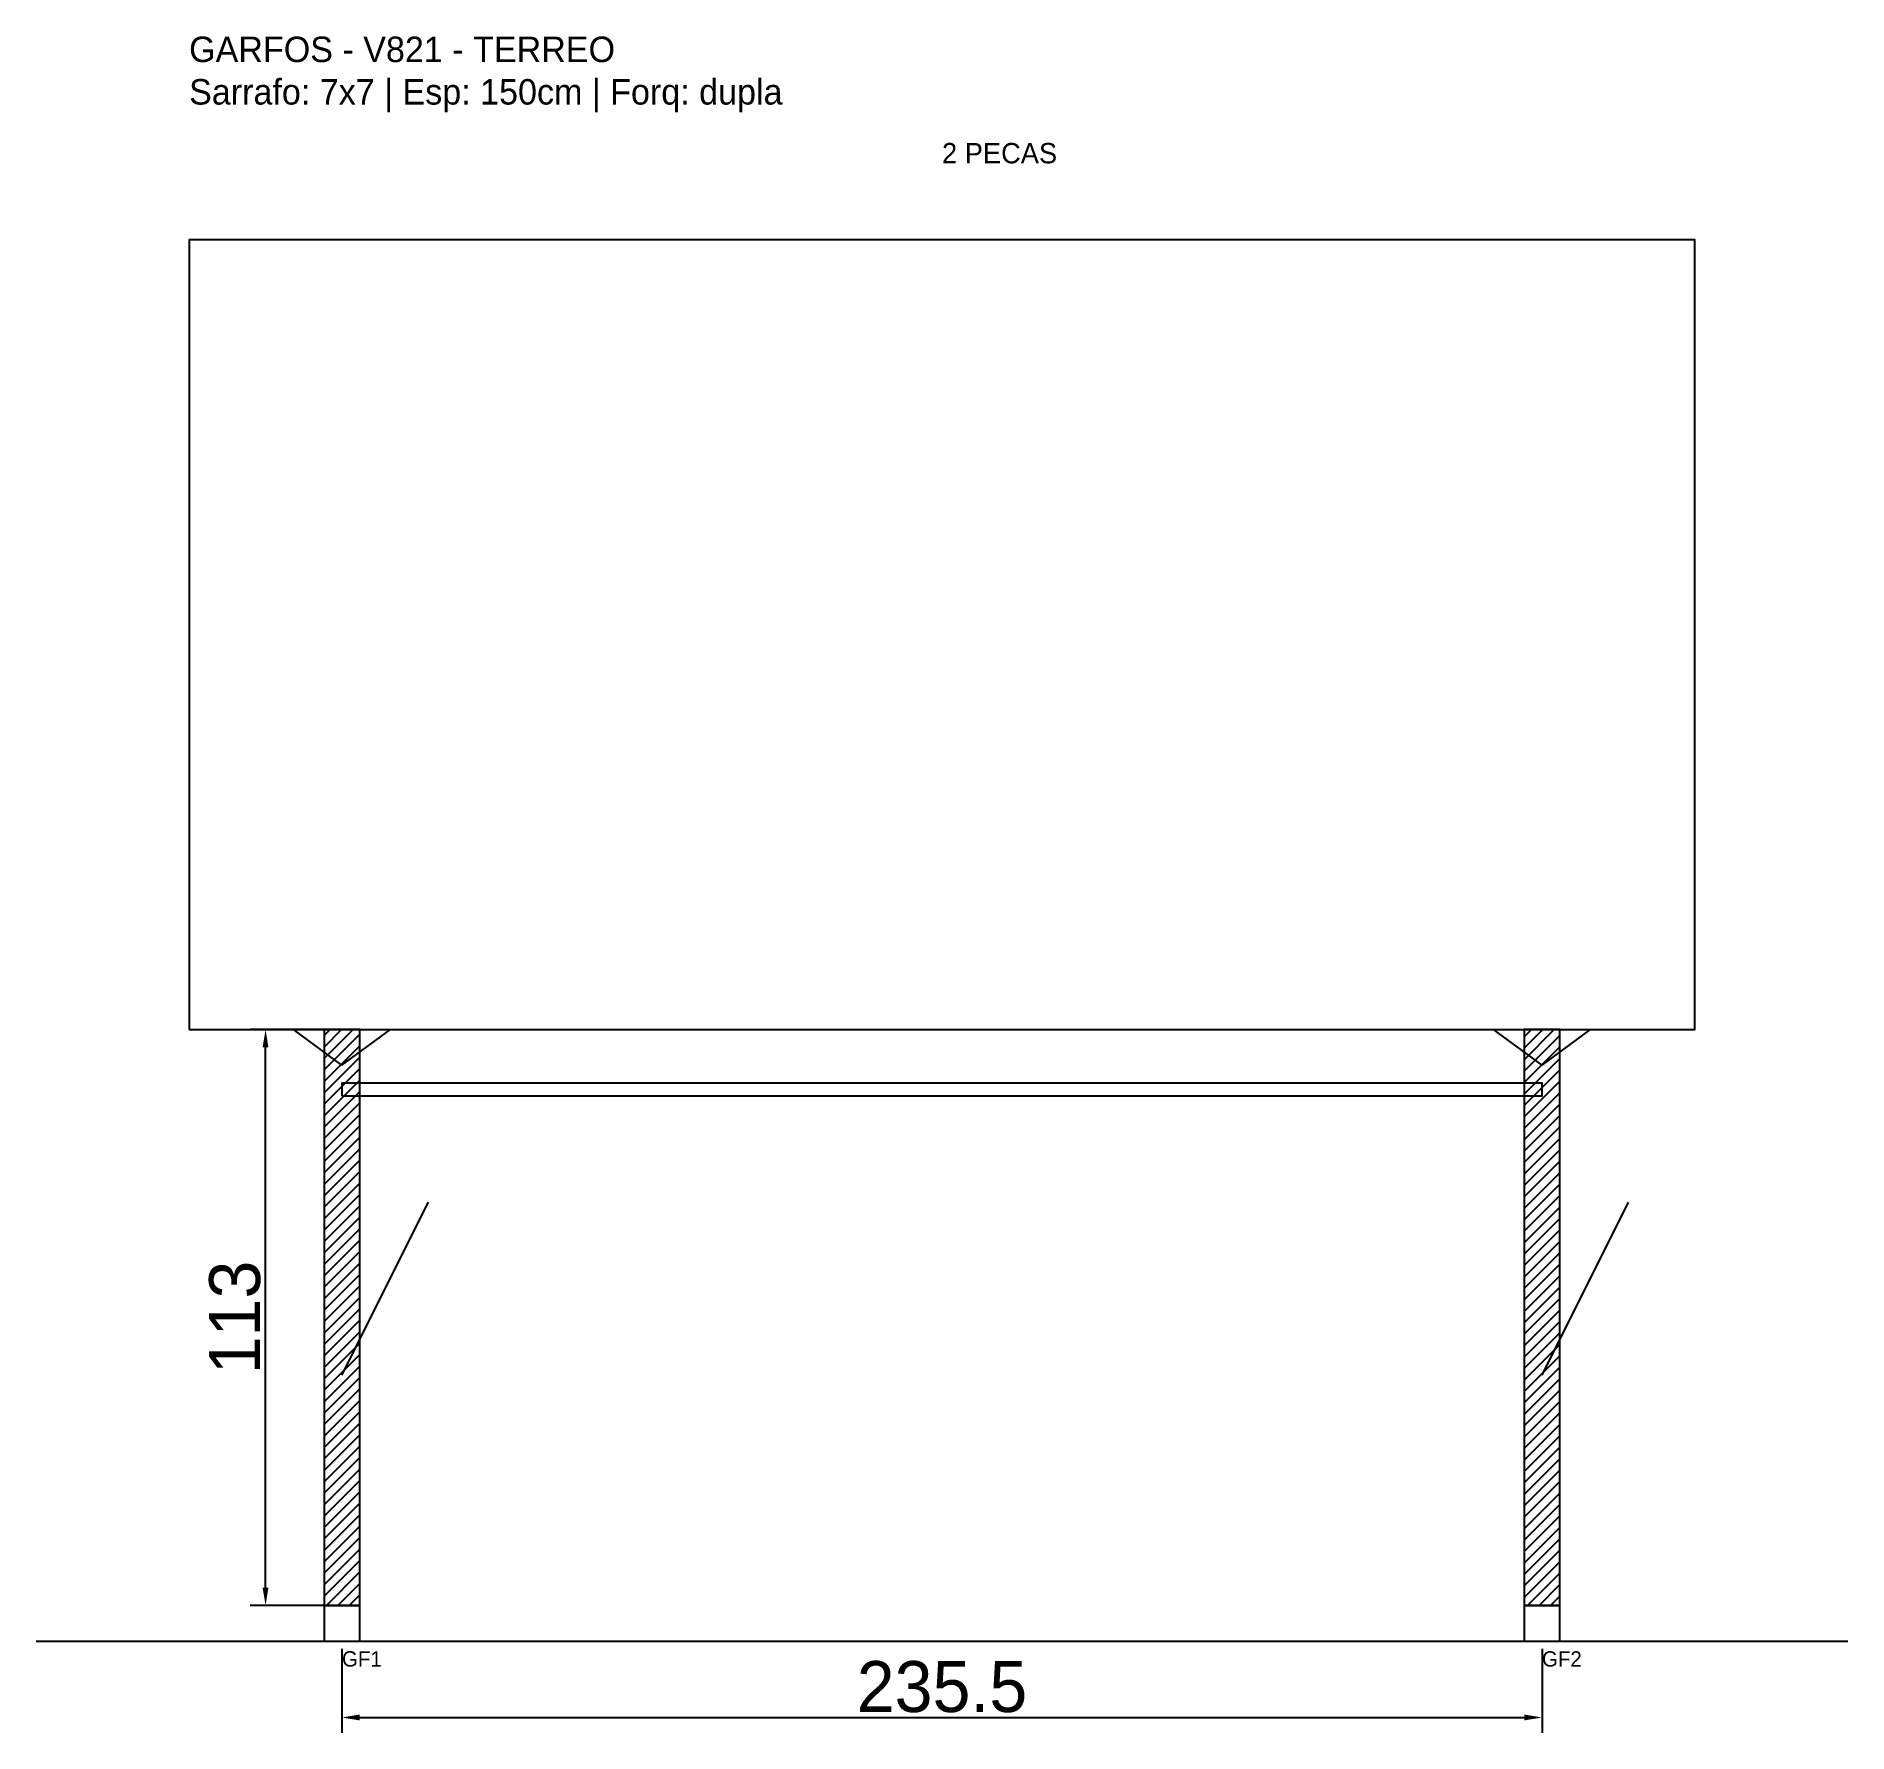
# Model space of a CAD drawing. Header units: metres. Extents: x -30 to 326, y -25 to 308.
import ezdxf

# ---------------------------------------------------------------- set-up
doc = ezdxf.new("R2010")
doc.units = ezdxf.units.M
for name, color, linetype in [('BARRA_ANCORAGEM', 1, 'Continuous'), ('COTA', 241, 'Continuous'), ('GARFOS OK', 3, 'Continuous'), ('NOME DA VIGA', 6, 'Continuous'), ('SARR_7x7', 40, 'Continuous'), ('TIRAS REESCORAMENTO', 252, 'Continuous'), ('VIGAS', 3, 'Continuous')]:
    doc.layers.add(name, color=color, linetype=linetype)
doc.dimstyles.new('EZ DXF', dxfattribs={"dimtxt": 10, "dimasz": 3.5, "dimexe": 3, "dimexo": 1.5, "dimgap": 1, "dimtad": 1, "dimdec": 1, "dimdsep": 46, "dimcen": 2.5, "dimazin": 3, "dimtfac": 1, "dimtmove": 0, "dimatfit": 3})

msp = doc.modelspace()

# ---------------------------------------------------------------- hatches: boundary and pattern name
at = {"layer": 'COTA'}
h = msp.add_hatch(dxfattribs=at)
h.set_pattern_fill('ANSI31', scale=0.5)
h.paths.add_polyline_path([(26.5, 0), (33.5, 0), (33.5, 113), (26.5, 113)])
h = msp.add_hatch(dxfattribs=at)
h.set_pattern_fill('ANSI31', scale=0.5)
h.paths.add_polyline_path([(262, 0), (269, 0), (269, 113), (262, 113)])

# ---------------------------------------------------------------- linework, layer by layer
at = {"layer": 'BARRA_ANCORAGEM'}
for p, q in [((30, 45.2), (46.95, 79.1)), ((265.5, 45.2), (282.45, 79.1))]:
    msp.add_line(p, q, dxfattribs=at)
at = {"layer": 'GARFOS OK'}
for p, q in [((30, 106), (20.5, 113)), ((20.5, 113), (39.5, 113)), ((30, 106), (39.5, 113)), ((265.5, 106), (256, 113)), ((256, 113), (275, 113)), ((265.5, 106), (275, 113))]:
    msp.add_line(p, q, dxfattribs=at)
at = {"layer": 'GARFOS OK', "linetype": 'CONTINUOUS'}
msp.add_line((-30, -7), (325.5, -7), dxfattribs=at)
at = {"layer": 'GARFOS OK'}
for points in [[(26.5, 0), (33.5, 0), (33.5, 113), (26.5, 113), (26.5, 0)], [(262, 0), (269, 0), (269, 113), (262, 113), (262, 0)]]:
    msp.add_lwpolyline(points, dxfattribs=at)
at = {"layer": 'SARR_7x7'}
for points in [[(26.5, -7), (33.5, -7), (33.5, 0), (26.5, 0), (26.5, -7)], [(262, -7), (269, -7), (269, 0), (262, 0), (262, -7)]]:
    msp.add_lwpolyline(points, dxfattribs=at)
at = {"layer": 'TIRAS REESCORAMENTO'}
msp.add_lwpolyline([(30, 100), (265.5, 100), (265.5, 102.5), (30, 102.5), (30, 100)], dxfattribs=at)
at = {"layer": 'VIGAS'}
msp.add_lwpolyline([(0, 113), (295.5, 113), (295.5, 268), (0, 268), (0, 113)], dxfattribs=at)

# ---------------------------------------------------------------- texts
at = {"layer": 'NOME DA VIGA'}
for s, height, p in [('2 PECAS', 4, (147.75, 283)), ('GF1', 3, (30, -12)), ('GF2', 3, (265.5, -12))]:
    msp.add_text(s, height=height, dxfattribs=at).set_placement(p)
at = {"layer": 'NOME DA VIGA', "insert": (0, 293), "char_height": 5, "attachment_point": 7}
msp.add_mtext('GARFOS - V821 - TERREO\\PSarrafo: 7x7 | Esp: 150cm | Forq: dupla', dxfattribs=at)

# ---------------------------------------------------------------- dimensions: what is measured, and where the dimension line sits
at = {"layer": 'COTA'}
msp.add_linear_dim(base=(15, 0), p1=(30, 0), p2=(30, 113), angle=90, dimstyle='EZ DXF', dxfattribs=at).render()
msp.add_linear_dim(base=(30, -22), p1=(30, -7), p2=(265.5, -7), dimstyle='EZ DXF', dxfattribs=at).render()

doc.saveas('drawing.dxf')
